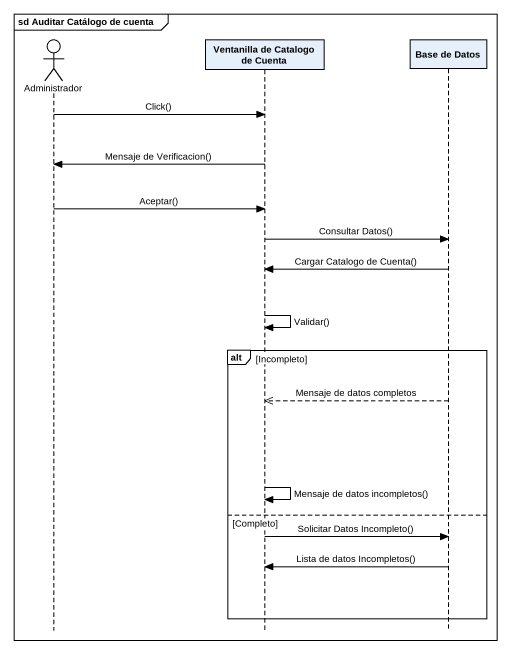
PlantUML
@startuml
mainframe sd Auditar Catálogo de cuenta
hide footbox
actor Administrador
participant "Ventanilla de Catalogo de Cuenta" as Ventanilla_de_Catalogo_de
participant "Base de Datos" as Base_de_Datos

Administrador -> Ventanilla_de_Catalogo_de : Click()
Ventanilla_de_Catalogo_de -> Administrador : Mensaje de Verificacion()
Administrador -> Ventanilla_de_Catalogo_de : Aceptar()
Ventanilla_de_Catalogo_de -> Base_de_Datos : Consultar Datos()
Base_de_Datos -> Ventanilla_de_Catalogo_de : Cargar Catalogo de Cuenta()
Ventanilla_de_Catalogo_de -> Ventanilla_de_Catalogo_de : Validar()
alt Incompleto
  Base_de_Datos -->> Ventanilla_de_Catalogo_de : Mensaje de datos completos
  Ventanilla_de_Catalogo_de -> Ventanilla_de_Catalogo_de : Mensaje de datos incompletos()
else Completo
  Ventanilla_de_Catalogo_de -> Base_de_Datos : Solicitar Datos Incompleto()
  Base_de_Datos -> Ventanilla_de_Catalogo_de : Lista de datos Incompletos()
end
@enduml
